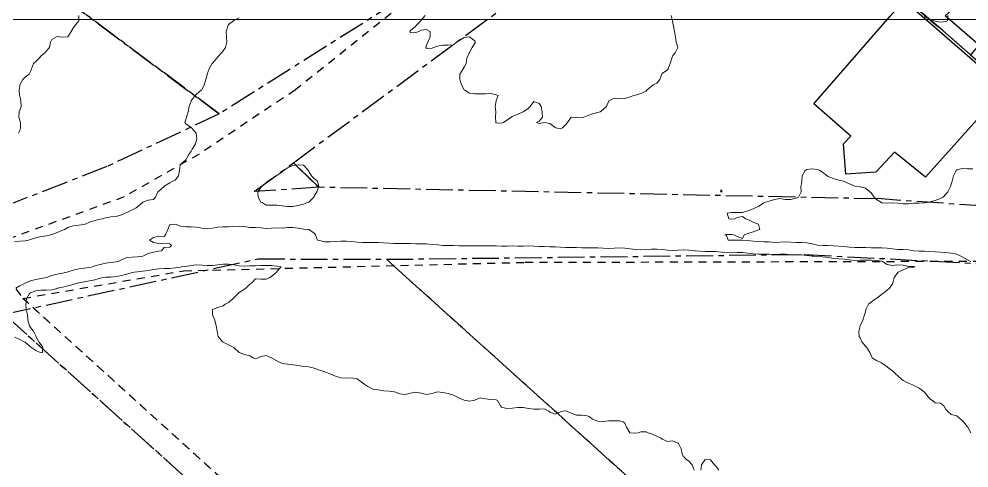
# Model space of a CAD drawing. Header units: centimetres. Extents: x 0 to 642158, y -847 to 649707.
# Drawn here: x 615967.2 to 616055.9, y 619945.4 to 619987.4 of the extents above; entities that cross this region are included whole.
import ezdxf

# ---------------------------------------------------------------- set-up
doc = ezdxf.new("R2010")
doc.units = ezdxf.units.CM
doc.header["$MEASUREMENT"] = 0
doc.linetypes.add('CENTERX2', pattern=[4, 2.5, -0.5, 0.5, -0.5])
doc.linetypes.add('JIS_02_0.7', pattern=[1.35, 0.75, -0.6])
for name, color, linetype, lineweight in [('MEV_grille', 254, 'Continuous', 9), ('WAL_parcellaire agricole', 7, 'JIS_02_0.7', 25), ('WAL_topographie 0.5', 253, 'Continuous', 20)]:
    doc.layers.add(name, color=color, linetype=linetype, lineweight=lineweight)
doc.layers.add('SPW_batiments', color=7, linetype='Continuous')
doc.layers.add('SPW_parcellaire cadastral', color=7, linetype='CENTERX2', lineweight=25, true_color=0xff0542)

# ---------------------------------------------------------------- blocks, each defined once
blk = doc.blocks.new('*U114')
at = {"layer": 'MEV_grille', "transparency": 33554687}
blk.add_lwpolyline([(-1338.461, 0), (1338.461, 0)], dxfattribs=at)
blk = doc.blocks.new('*U115')
at = {"layer": 'MEV_grille', "color": 0, "linetype": 'ByBlock', "lineweight": -2, "transparency": 16777216}
blk.add_blockref('*U114', (0, -2400), dxfattribs=at)

msp = doc.modelspace()

# ---------------------------------------------------------------- linework, layer by layer
at = {"layer": 'SPW_batiments'}
for points in [[(616061.434, 619984.611), (616062.303, 619983.859), (616060.512, 619981.791), (616053.683, 619987.701), (616055.757, 619989.606), (616061.434, 619984.611)], [(616059.27, 619980.959), (616051.838, 619972.642), (616048.955, 619974.958), (616047.188, 619973.108), (616044.388, 619972.908), (616044.188, 619975.758), (616044.871, 619976.474), (616041.421, 619979.473), (616048.544, 619987.668), (616049.834, 619989.152), (616059.27, 619980.959)]]:
    msp.add_lwpolyline(points, dxfattribs=at)
at = {"layer": 'SPW_parcellaire cadastral'}
for points in [[(615960.7, 619997.341), (615961.524, 619998.675), (615982.295, 620032.687), (615983.592, 620031.547), (616019.564, 619999.828), (615985.884, 619978.546), (615961.781, 619996.525), (615960.7, 619997.341)], [(616059.731, 620026.742), (616077.743, 620009.284), (616056.633, 619984.744), (616056.046, 619984.062), (616053.446, 619986.341), (616045.003, 619993.514), (616040.7, 619997.17), (616035.852, 620001.289), (616033.004, 620003.709), (616042.703, 620011.67), (616059.731, 620026.742)], [(616073.479, 619968.796), (616047.689, 619970.592), (615995.165, 619971.689), (615992.804, 619973.98), (616033.004, 620003.709), (616035.852, 620001.289), (616031.692, 619996.14), (616036.641, 619992.144), (616040.7, 619997.17), (616045.003, 619993.514), (616053.446, 619986.341), (616056.046, 619984.062), (616059.106, 619981.382), (616073.479, 619968.796)], [(615954.546, 619987.448), (615960.7, 619997.341), (615961.781, 619996.525), (615985.884, 619978.546), (615975.396, 619973.625), (615961.819, 619968.324), (615939.423, 619960.978), (615937.985, 619960.89), (615940.848, 619965.487), (615954.546, 619987.448)], [(615992.804, 619973.98), (615995.165, 619971.689), (615989.147, 619971.275), (615992.804, 619973.98)], [(615965.801, 619959.819), (615989.496, 619964.99), (616001.495, 619964.951), (616126.676, 619852.045), (616107.561, 619832.082), (615965.801, 619959.819)], [(616153.66, 619880.768), (616136.955, 619862.847), (616126.676, 619852.045), (616001.495, 619964.951), (616040.549, 619965.412), (616060.876, 619964.332), (616153.66, 619880.768)], [(615926.124, 619936.731), (615936.974, 619953.045), (615965.801, 619959.819), (616107.561, 619832.082), (616102.348, 619826.613)]]:
    msp.add_lwpolyline(points, dxfattribs=at)
at = {"layer": 'WAL_parcellaire agricole'}
for points in [[(615949.391, 619962.578), (615940.158, 619961.444), (615965.386, 620001.88), (615983.39, 620032.006), (615998.084, 620018.484), (616018.985, 620000.786), (616002.987, 619988.785), (615992.988, 619980.783), (615983.989, 619974.782), (615976.989, 619970.782), (615965.99, 619966.78), (615949.391, 619962.578)], [(615967.541, 619961.303), (615982.565, 619963.875), (616014.447, 619964.672), (616059.989, 619964.792), (616153.724, 619880.732), (616107.004, 619834.798), (615967.541, 619961.303)], [(616003.334, 619863.389), (615949.996, 619915.779), (615924.994, 619940.776), (615924.95, 619949.743), (615927.392, 619952.976), (615938.292, 619954.977), (615966.891, 619962.18), (615967.541, 619961.303), (616107.004, 619834.798), (616109.504, 619832.299), (616103.482, 619826.192), (616003.334, 619863.389)]]:
    msp.add_lwpolyline(points, dxfattribs=at)
at = {"layer": 'WAL_topographie 0.5'}
for points in [[(615967.139, 619976.75), (615967.25, 619977), (615967.325, 619977.25), (615967.313, 619977.75), (615967.25, 619977.938), (615967.169, 619978.25), (615967.207, 619978.75), (615967.25, 619978.9), (615967.366, 619979.25), (615967.353, 619979.75), (615967.25, 619980.188), (615967.231, 619980.25), (615967.19, 619980.75), (615967.25, 619981.127), (615967.267, 619981.25), (615967.538, 619981.75), (615967.75, 619981.962), (615968.125, 619982.25), (615968.25, 619982.501), (615968.342, 619982.75), (615968.519, 619983.25), (615968.75, 619983.444), (615969.056, 619983.75), (615969.25, 619983.964), (615969.598, 619984.25), (615969.75, 619984.434), (615970.011, 619984.75), (615970.11, 619985.25), (615970.25, 619985.483), (615970.694, 619985.75), (615970.75, 619985.778), (615970.917, 619985.75), (615971.25, 619985.704), (615971.75, 619985.75), (615971.75, 619985.75), (615972.045, 619986.25), (615972.25, 619986.568), (615972.375, 619986.75), (615972.75, 619987.25), (615972.75, 619987.75)], [(616005.104, 619987.75), (616004.75, 619987.294), (616004.713, 619987.25), (616004.25, 619986.761), (616004.232, 619986.75), (616003.75, 619986.329), (616003.665, 619986.25), (616003.75, 619986.115), (616004.25, 619986.143), (616004.511, 619986.25), (616004.75, 619986.381), (616005.25, 619986.42), (616005.577, 619986.25), (616005.567, 619985.75), (616005.353, 619985.25), (616005.25, 619984.981), (616005.164, 619984.75), (616005.25, 619984.662), (616005.75, 619984.69), (616005.9, 619984.75), (616006.25, 619984.875), (616006.75, 619984.952), (616007.25, 619984.969), (616007.75, 619985), (616008.042, 619985.25), (616008.25, 619985.382), (616008.75, 619985.68), (616009.25, 619985.75), (616009.25, 619985.75), (616009.25, 619985.75), (616009.75, 619985.384), (616009.819, 619985.25), (616009.75, 619985.163), (616009.513, 619984.75), (616009.25, 619984.273), (616009.222, 619984.25), (616009.016, 619983.75), (616008.941, 619983.25), (616008.75, 619982.904), (616008.671, 619982.75), (616008.363, 619982.25), (616008.348, 619981.75), (616008.5, 619981.25), (616008.75, 619980.806), (616008.826, 619980.75), (616009.25, 619980.493), (616009.75, 619980.431), (616010.25, 619980.413), (616010.75, 619980.406), (616011.25, 619980.45), (616011.75, 619980.333), (616011.929, 619980.25), (616011.751, 619979.75), (616011.75, 619979.75), (616011.636, 619979.25), (616011.725, 619978.75), (616011.677, 619978.25), (616011.724, 619977.75), (616011.75, 619977.713), (616012.25, 619977.683), (616012.432, 619977.75), (616012.75, 619977.945), (616013.173, 619978.25), (616013.25, 619978.3), (616013.75, 619978.515), (616014.25, 619978.75), (616014.25, 619978.75), (616014.75, 619979.078), (616014.917, 619979.25), (616015.25, 619979.694), (616015.75, 619979.516), (616015.943, 619979.25), (616016.048, 619978.75), (616016.059, 619978.25), (616015.75, 619977.868), (616015.5, 619977.75), (616015.75, 619977.655), (616016.25, 619977.73), (616016.75, 619977.646), (616017.25, 619977.278), (616017.306, 619977.25), (616017.75, 619977.139), (616017.95, 619977.25), (616018.25, 619977.566), (616018.409, 619977.75), (616018.75, 619978.25), (616018.75, 619978.25), (616018.751, 619978.25), (616019.25, 619978.222), (616019.75, 619978.183), (616019.917, 619978.25), (616020.25, 619978.35), (616020.75, 619978.539), (616021.25, 619978.664), (616021.442, 619978.75), (616021.75, 619978.95), (616022.036, 619979.25), (616022.25, 619979.75), (616022.25, 619979.75), (616022.75, 619980), (616023.25, 619979.953), (616023.75, 619979.972), (616024.25, 619980.153), (616024.6, 619980.25), (616024.75, 619980.296), (616025.25, 619980.459), (616025.75, 619980.679), (616025.822, 619980.75), (616026.25, 619981.125), (616026.404, 619981.25), (616026.75, 619981.43), (616027.017, 619981.75), (616027.214, 619982.25), (616027.25, 619982.333), (616027.75, 619982.65), (616027.809, 619982.75), (616027.994, 619983.25), (616028.16, 619983.75), (616028.25, 619984), (616028.455, 619984.25), (616028.721, 619984.75), (616028.559, 619985.25), (616028.477, 619985.75), (616028.387, 619986.25), (616028.314, 619986.75), (616028.25, 619987.028), (616028.197, 619987.25), (616028.092, 619987.75)], [(616051.75, 619987.618), (616052.25, 619987.389), (616052.634, 619987.25), (616052.75, 619987.219), (616053.25, 619987.124), (616053.75, 619987.176), (616053.897, 619987.25), (616053.929, 619987.75)], [(615987.75, 619987.536), (615987.25, 619987.279), (615987.205, 619987.25), (615986.75, 619986.893), (615986.679, 619986.75), (615986.523, 619986.25), (615986.56, 619985.75), (615986.599, 619985.25), (615986.455, 619984.75), (615986.25, 619984.442), (615986.077, 619984.25), (615985.75, 619983.884), (615985.647, 619983.75), (615985.25, 619983.285), (615985.225, 619983.25), (615984.924, 619982.75), (615984.762, 619982.25), (615984.75, 619982.205), (615984.625, 619981.75), (615984.472, 619981.25), (615984.25, 619980.806), (615984.2, 619980.75), (615983.75, 619980.39), (615983.644, 619980.25), (615983.265, 619979.75), (615983.25, 619979.727), (615983.056, 619979.25), (615982.99, 619978.75), (615982.815, 619978.25), (615982.75, 619978.028), (615982.672, 619977.75), (615982.75, 619977.603), (615983.25, 619977.272), (615983.275, 619977.25), (615983.712, 619976.75), (615983.75, 619976.5), (615983.773, 619976.25), (615983.75, 619976.083), (615983.667, 619975.75), (615983.365, 619975.25), (615983.25, 619975.05), (615983.046, 619974.75), (615982.774, 619974.25), (615982.75, 619974.237), (615982.25, 619973.825), (615982.217, 619973.75), (615982.165, 619973.25), (615982.076, 619972.75), (615981.75, 619972.336), (615981.554, 619972.25), (615981.25, 619972.104), (615980.75, 619971.774), (615980.72, 619971.75), (615980.25, 619971.331), (615980.159, 619971.25), (615979.912, 619970.75), (615979.75, 619970.547), (615979.25, 619970.466), (615978.75, 619970.297), (615978.699, 619970.25), (615978.25, 619969.843), (615978.117, 619969.75), (615977.75, 619969.573), (615977.25, 619969.336), (615977.087, 619969.25), (615976.75, 619969.095), (615976.25, 619968.967), (615975.75, 619968.915), (615975.25, 619968.832), (615974.966, 619968.75), (615974.75, 619968.691), (615974.25, 619968.578), (615973.75, 619968.415), (615973.346, 619968.25), (615973.25, 619968.213), (615972.75, 619968.139), (615972.25, 619968.073), (615971.75, 619967.915), (615971.432, 619967.75), (615971.25, 619967.667), (615970.75, 619967.474), (615970.25, 619967.279), (615970.16, 619967.25), (615969.75, 619967.158), (615969.25, 619967.075), (615968.75, 619966.967), (615968.25, 619966.803), (615968.071, 619966.75)], [(615994.125, 619970.25), (615993.75, 619970.116), (615993.25, 619969.984), (615992.75, 619969.901), (615992.25, 619969.891), (615991.75, 619969.959), (615991.25, 619970.012), (615990.75, 619970.028), (615990.25, 619970.008), (615989.902, 619970.25), (615989.75, 619970.303), (615989.502, 619970.75), (615989.481, 619971.25), (615989.75, 619971.679), (615989.816, 619971.75), (615990.25, 619972.105), (615990.432, 619972.25), (615990.75, 619972.485), (615991.198, 619972.75), (615991.25, 619972.783), (615991.75, 619973.118), (615991.912, 619973.25), (615992.25, 619973.49), (615992.75, 619973.721), (615992.977, 619973.75), (615993.25, 619973.796), (615993.75, 619973.75), (615993.75, 619973.75), (615994.201, 619973.25), (615994.25, 619973.162), (615994.5, 619972.75), (615994.75, 619972.491), (615995.07, 619972.25), (615995.173, 619971.75), (615995.005, 619971.25), (615994.75, 619970.841), (615994.703, 619970.75), (615994.25, 619970.297), (615994.125, 619970.25)], [(616056.25, 619973.409), (616055.75, 619973.398), (616055.25, 619973.432), (616054.75, 619973.301), (616054.689, 619973.25), (616054.444, 619972.75), (616054.345, 619972.25), (616054.25, 619971.964), (616054.176, 619971.75), (616053.926, 619971.25), (616053.75, 619971.034), (616053.484, 619970.75), (616053.25, 619970.639), (616052.75, 619970.462), (616052.25, 619970.31), (616051.946, 619970.25), (616051.75, 619970.219), (616051.25, 619970.201), (616050.75, 619970.189), (616050.25, 619970.124), (616049.75, 619970.124), (616049.25, 619970.21), (616048.75, 619970.235), (616048.25, 619970.201), (616047.75, 619970.238), (616047.717, 619970.25), (616047.25, 619970.545), (616047.043, 619970.75), (616046.75, 619971.16), (616046.637, 619971.25), (616046.25, 619971.592), (616045.75, 619971.741), (616045.679, 619971.75), (616045.25, 619971.801), (616044.75, 619972.009), (616044.25, 619972.227), (616044.183, 619972.25), (616043.75, 619972.341), (616043.25, 619972.521), (616042.75, 619972.701), (616042.663, 619972.75), (616042.25, 619973.077), (616042, 619973.25), (616041.75, 619973.35), (616041.25, 619973.421), (616040.75, 619973.353), (616040.602, 619973.25), (616040.331, 619972.75), (616040.296, 619972.25), (616040.25, 619972), (616040.2, 619971.75), (616040.212, 619971.25), (616039.989, 619970.75), (616039.75, 619970.652), (616039.25, 619970.556), (616038.75, 619970.556), (616038.25, 619970.632), (616037.75, 619970.55), (616037.25, 619970.382), (616036.804, 619970.25), (616036.75, 619970.221), (616036.25, 619969.89), (616035.932, 619969.75), (616035.75, 619969.663), (616035.25, 619969.471), (616034.75, 619969.333), (616034.25, 619969.329), (616033.75, 619969.332), (616033.309, 619969.25), (616033.472, 619968.75), (616033.75, 619968.705), (616034.028, 619968.75), (616034.25, 619968.861), (616034.75, 619968.959), (616035.013, 619968.75), (616035.25, 619968.67), (616035.75, 619968.438), (616036.25, 619968.25), (616036.25, 619968.25), (616036.375, 619967.75), (616036.25, 619967.697), (616035.75, 619967.536), (616035.25, 619967.358), (616034.889, 619967.25), (616034.75, 619966.893), (616034.25, 619967.1), (616033.95, 619967.25), (616033.75, 619967.266), (616033.25, 619967.259), (616033.083, 619967.25), (616033.25, 619967.167), (616033.417, 619966.75), (616033.75, 619966.728), (616034.25, 619966.734), (616034.75, 619966.746), (616035.25, 619966.707), (616035.75, 619966.644), (616036.25, 619966.605), (616036.75, 619966.601), (616037.25, 619966.572), (616037.75, 619966.536), (616038.25, 619966.551), (616038.75, 619966.572), (616039.25, 619966.547), (616039.75, 619966.512), (616040.25, 619966.512), (616040.75, 619966.499), (616041.25, 619966.404), (616041.75, 619966.282), (616042.25, 619966.25), (616042.25, 619966.25), (616042.75, 619966.24), (616043.25, 619966.204), (616043.75, 619966.178), (616044.25, 619966.159), (616044.75, 619966.099), (616045.25, 619966.058), (616045.75, 619966.06), (616046.25, 619966.05), (616046.75, 619966.04), (616047.25, 619966.035), (616047.75, 619966.027), (616048.25, 619965.998), (616048.75, 619965.926), (616049.25, 619965.876), (616049.75, 619965.876), (616050.25, 619965.835), (616050.75, 619965.75), (616050.75, 619965.75), (616051.25, 619965.722), (616051.75, 619965.712), (616052.25, 619965.695), (616052.75, 619965.664), (616053.25, 619965.62), (616053.75, 619965.579), (616054.25, 619965.531), (616054.75, 619965.42), (616055.138, 619965.25), (616055.25, 619965.19), (616055.75, 619964.913), (616056.06, 619964.75)], [(616032.848, 619971.25), (616032.75, 619971.228), (616032.687, 619971.25), (616032.75, 619971.487), (616032.848, 619971.25)], [(615966.883, 619962.25), (615967.25, 619962.486), (615967.75, 619962.732), (615967.802, 619962.75), (615968.25, 619962.947), (615968.75, 619963.06), (615969.25, 619963.146), (615969.744, 619963.25), (615969.75, 619963.253), (615970.25, 619963.453), (615970.75, 619963.564), (615971.25, 619963.659), (615971.669, 619963.75), (615971.75, 619963.785), (615972.25, 619963.948), (615972.75, 619964.056), (615973.25, 619964.129), (615973.75, 619964.202), (615974.028, 619964.25), (615974.25, 619964.331), (615974.75, 619964.472), (615975.25, 619964.581), (615975.75, 619964.665), (615976.25, 619964.714), (615976.448, 619964.75), (615976.75, 619964.904), (615977.25, 619965.112), (615977.75, 619965.162), (615978.25, 619965.188), (615978.733, 619965.25), (615978.75, 619965.26), (615979.25, 619965.506), (615979.75, 619965.607), (615980.25, 619965.719), (615980.475, 619965.75), (615980.75, 619966.056), (615981.25, 619966.075), (615981.434, 619966.25), (615981.25, 619966.385), (615980.75, 619966.469), (615980.25, 619966.417), (615979.75, 619966.53), (615979.357, 619966.75), (615979.75, 619966.979), (615980.25, 619967.113), (615980.75, 619967.096), (615980.845, 619967.25), (615981.068, 619967.75), (615981.25, 619968.194), (615981.75, 619968.225), (615982.25, 619968.047), (615982.75, 619968), (615983.25, 619968), (615983.75, 619967.946), (615984.25, 619967.855), (615984.75, 619967.817), (615985.25, 619967.858), (615985.75, 619967.95), (615986.25, 619967.994), (615986.75, 619967.983), (615987.25, 619968.019), (615987.75, 619968.044), (615988.25, 619968.007), (615988.75, 619967.932), (615989.25, 619967.917), (615989.75, 619967.889), (615990.25, 619967.819), (615990.75, 619967.853), (615991.25, 619967.894), (615991.75, 619967.879), (615992.25, 619967.914), (615992.75, 619967.934), (615993.25, 619967.86), (615993.75, 619967.777), (615994.25, 619967.75), (615994.25, 619967.75), (615994.75, 619967.408), (615994.875, 619967.25), (615995.05, 619966.75), (615995.25, 619966.717), (615995.75, 619966.589), (615996.25, 619966.581), (615996.75, 619966.624), (615997.25, 619966.65), (615997.75, 619966.648), (615998.25, 619966.606), (615998.75, 619966.552), (615999.25, 619966.532), (615999.75, 619966.534), (616000.25, 619966.524), (616000.75, 619966.518), (616001.25, 619966.495), (616001.75, 619966.459), (616002.25, 619966.442), (616002.75, 619966.426), (616003.25, 619966.431), (616003.75, 619966.433), (616004.25, 619966.401), (616004.75, 619966.393), (616005.25, 619966.386), (616005.75, 619966.347), (616006.25, 619966.294), (616006.75, 619966.255), (616006.893, 619966.25), (616007.25, 619966.242), (616007.75, 619966.228), (616008.25, 619966.21), (616008.75, 619966.197), (616009.25, 619966.201), (616009.75, 619966.207), (616010.25, 619966.198), (616010.75, 619966.201), (616011.25, 619966.212), (616011.75, 619966.202), (616012.25, 619966.177), (616012.75, 619966.179), (616013.25, 619966.198), (616013.75, 619966.192), (616014.25, 619966.191), (616014.75, 619966.202), (616015.25, 619966.181), (616015.75, 619966.157), (616016.25, 619966.148), (616016.75, 619966.13), (616017.25, 619966.104), (616017.75, 619966.083), (616018.25, 619966.063), (616018.75, 619966.048), (616019.25, 619966.042), (616019.75, 619966.036), (616020.25, 619966.035), (616020.75, 619966.029), (616021.25, 619966.019), (616021.75, 619965.998), (616022.25, 619965.976), (616022.75, 619965.988), (616023.25, 619966.019), (616023.75, 619966.002), (616024.25, 619965.937), (616024.75, 619965.867), (616025.25, 619965.835), (616025.75, 619965.864), (616026.25, 619965.91), (616026.75, 619965.914), (616027.25, 619965.858), (616027.75, 619965.793), (616028.25, 619965.786), (616028.75, 619965.814), (616029.25, 619965.823), (616029.75, 619965.803), (616030.25, 619965.757), (616030.313, 619965.75), (616030.75, 619965.7), (616031.25, 619965.679), (616031.75, 619965.681), (616032.25, 619965.668), (616032.75, 619965.626), (616033.25, 619965.583), (616033.75, 619965.572), (616034.25, 619965.584), (616034.75, 619965.585), (616035.25, 619965.535), (616035.75, 619965.475), (616036.25, 619965.444), (616036.75, 619965.435), (616037.25, 619965.427), (616037.75, 619965.412), (616038.25, 619965.419), (616038.75, 619965.421), (616039.25, 619965.386), (616039.75, 619965.367), (616040.25, 619965.361), (616040.75, 619965.32), (616041.25, 619965.26), (616041.379, 619965.25), (616041.75, 619965.201), (616042.25, 619965.172), (616042.75, 619965.12), (616043.25, 619965.044), (616043.75, 619964.997), (616044.25, 619964.962), (616044.75, 619964.903), (616045.25, 619964.857), (616045.75, 619964.861), (616046.25, 619964.879), (616046.75, 619964.864), (616047.25, 619964.842), (616047.75, 619964.765), (616047.815, 619964.75), (616048.25, 619964.463), (616048.75, 619964.364), (616049.25, 619964.429), (616049.75, 619964.41), (616050.25, 619964.292), (616050.75, 619964.271), (616050.875, 619964.25), (616050.75, 619964.203), (616050.25, 619964.174), (616049.75, 619963.984), (616049.281, 619963.75), (616049.25, 619963.726), (616048.927, 619963.25), (616048.786, 619962.75), (616048.75, 619962.65), (616048.489, 619962.25), (616048.25, 619962.06), (616047.841, 619961.75), (616047.75, 619961.694), (616047.25, 619961.298), (616047.181, 619961.25), (616046.75, 619960.945), (616046.515, 619960.75), (616046.282, 619960.25), (616046.25, 619960.05), (616046.143, 619959.75), (616045.982, 619959.25), (616045.75, 619958.75), (616045.75, 619958.75), (616045.6, 619958.25), (616045.643, 619957.75), (616045.75, 619957.625), (616045.9, 619957.25), (616046.25, 619956.846), (616046.343, 619956.75), (616046.637, 619956.25), (616046.75, 619955.959), (616046.864, 619955.75), (616047.25, 619955.5), (616047.75, 619955.262), (616047.769, 619955.25), (616048.25, 619954.893), (616048.459, 619954.75), (616048.75, 619954.531), (616049.04, 619954.25), (616049.25, 619954.064), (616049.594, 619953.75), (616049.75, 619953.636), (616050.25, 619953.362), (616050.573, 619953.25), (616050.75, 619953.173), (616051.25, 619952.902), (616051.477, 619952.75), (616051.75, 619952.528), (616051.953, 619952.25), (616052.25, 619951.926), (616052.49, 619951.75), (616052.75, 619951.553), (616053.25, 619951.507), (616053.54, 619951.25), (616053.75, 619950.925), (616053.89, 619950.75), (616054.25, 619950.46), (616054.75, 619950.321), (616054.836, 619950.25), (616055.25, 619949.886), (616055.4, 619949.75), (616055.75, 619949.294), (616055.785, 619949.25), (616056.072, 619948.75)], [(615968.071, 619966.75), (615967.75, 619966.683), (615967.25, 619966.638), (615966.75, 619966.621)], [(615966.75, 619957.663), (615967.25, 619957.468), (615967.66, 619957.25), (615967.75, 619957.202), (615968.25, 619956.767), (615968.268, 619956.75), (615968.75, 619956.429), (615969.155, 619956.25), (615969.25, 619956.213), (615969.359, 619956.25), (615969.397, 619956.75), (615969.25, 619956.964), (615969.036, 619957.25), (615968.765, 619957.75), (615968.75, 619957.794), (615968.522, 619958.25), (615968.25, 619958.586), (615968.152, 619958.75), (615968.018, 619959.25), (615967.96, 619959.75), (615967.852, 619960.25), (615967.817, 619960.75), (615967.867, 619961.25), (615968.157, 619961.75), (615968.25, 619961.81), (615968.75, 619962.007), (615969.25, 619962.077), (615969.75, 619962.071), (615970.25, 619962.114), (615970.75, 619962.238), (615970.783, 619962.25), (615971.25, 619962.343), (615971.75, 619962.475), (615972.25, 619962.605), (615972.729, 619962.75), (615972.75, 619962.753), (615973.25, 619962.844), (615973.75, 619962.928), (615974.25, 619963.034), (615974.75, 619963.189), (615975.067, 619963.25), (615975.25, 619963.269), (615975.75, 619963.283), (615976.25, 619963.341), (615976.75, 619963.435), (615977.25, 619963.57), (615977.75, 619963.715), (615977.922, 619963.75), (615978.25, 619963.791), (615978.75, 619963.841), (615979.25, 619963.902), (615979.75, 619963.998), (615980.25, 619964.078), (615980.75, 619964.084), (615981.25, 619964.087), (615981.75, 619964.168), (615982.25, 619964.229), (615982.364, 619964.25), (615982.75, 619964.288), (615983.25, 619964.388), (615983.75, 619964.44), (615984.25, 619964.417), (615984.75, 619964.383), (615985.25, 619964.386), (615985.75, 619964.442), (615986.25, 619964.496), (615986.75, 619964.5), (615987.25, 619964.445), (615987.75, 619964.356), (615988.25, 619964.326), (615988.75, 619964.337), (615989.25, 619964.349), (615989.75, 619964.375), (615990.25, 619964.387), (615990.75, 619964.368), (615991.25, 619964.314), (615991.65, 619964.25), (615991.25, 619963.806), (615991.217, 619963.75), (615990.75, 619963.338), (615990.6, 619963.25), (615990.25, 619963.104), (615989.75, 619963.107), (615989.25, 619963.132), (615988.908, 619962.75), (615988.75, 619962.639), (615988.361, 619962.25), (615988.25, 619962.177), (615987.75, 619961.859), (615987.631, 619961.75), (615987.25, 619961.34), (615987.158, 619961.25), (615986.75, 619960.906), (615986.445, 619960.75), (615986.25, 619960.595), (615985.75, 619960.441), (615985.25, 619960.25), (615985.25, 619959.75), (615985.464, 619959.25), (615985.602, 619958.75), (615985.7, 619958.25), (615985.75, 619957.875), (615985.776, 619957.75), (615986.179, 619957.25), (615986.25, 619957.221), (615986.75, 619956.96), (615987.183, 619956.75), (615987.25, 619956.713), (615987.75, 619956.25), (615987.75, 619956.25), (615988.25, 619956.056), (615988.75, 619955.924), (615989.036, 619955.75), (615989.25, 619955.659), (615989.5, 619955.75), (615989.75, 619955.857), (615990.25, 619955.956), (615990.717, 619955.75), (615990.75, 619955.737), (615991.25, 619955.453), (615991.691, 619955.25), (615991.75, 619955.228), (615992.25, 619955.139), (615992.75, 619955.1), (615993.25, 619955.039), (615993.75, 619954.935), (615994.25, 619954.889), (615994.75, 619954.767), (615994.8, 619954.75), (615995.25, 619954.583), (615995.75, 619954.433), (615996.208, 619954.25), (615996.25, 619954.236), (615996.75, 619954.034), (615997.25, 619953.871), (615997.75, 619953.83), (615998.25, 619953.866), (615998.75, 619953.785), (615998.8, 619953.75), (615999.25, 619953.404), (615999.461, 619953.25), (615999.75, 619953.067), (616000.25, 619952.805), (616000.75, 619952.75), (616000.75, 619952.75), (616001.25, 619952.675), (616001.75, 619952.622), (616002.25, 619952.558), (616002.75, 619952.382), (616003.25, 619952.316), (616003.75, 619952.453), (616004.25, 619952.534), (616004.75, 619952.429), (616005.25, 619952.316), (616005.75, 619952.412), (616006.25, 619952.567), (616006.75, 619952.517), (616007.25, 619952.398), (616007.75, 619952.25), (616007.75, 619952.25), (616008.25, 619952.018), (616008.75, 619951.79), (616008.937, 619951.75), (616009.25, 619951.681), (616009.607, 619951.75), (616009.75, 619951.787), (616010.25, 619952), (616010.75, 619951.905), (616011.25, 619951.84), (616011.75, 619951.83), (616011.855, 619951.75), (616012.141, 619951.25), (616012.25, 619951.118), (616012.75, 619951.023), (616013.25, 619951.05), (616013.75, 619951.107), (616014.25, 619951.098), (616014.75, 619951.023), (616015.25, 619950.944), (616015.75, 619950.939), (616016.25, 619950.979), (616016.673, 619950.75), (616016.75, 619950.679), (616017.25, 619950.487), (616017.75, 619950.708), (616018, 619950.75), (616018.25, 619950.776), (616018.341, 619950.75), (616018.75, 619950.583), (616019.25, 619950.375), (616019.75, 619950.388), (616020.25, 619950.333), (616020.417, 619950.25), (616020.75, 619950.012), (616021.25, 619949.815), (616021.75, 619949.8), (616022.25, 619949.854), (616022.75, 619949.87), (616023.25, 619949.854), (616023.607, 619949.75), (616023.75, 619949.625), (616023.908, 619949.25), (616024.222, 619948.75), (616024.25, 619948.73), (616024.75, 619948.697), (616025, 619948.75), (616025.25, 619948.817), (616025.75, 619948.821), (616025.938, 619948.75), (616026.25, 619948.631), (616026.75, 619948.429), (616027.167, 619948.25), (616027.25, 619948.15), (616027.75, 619947.917), (616028.25, 619947.977), (616028.75, 619947.779), (616028.774, 619947.75), (616029.019, 619947.25), (616029.1, 619946.75), (616029.25, 619946.519), (616029.519, 619946.25), (616029.75, 619946.073), (616030.056, 619945.75), (616030.231, 619945.25)], [(616030.855, 619945.25), (616030.927, 619945.75), (616031.25, 619946.25), (616031.25, 619946.25), (616031.251, 619946.25), (616031.75, 619946.217), (616032.139, 619945.75), (616032.25, 619945.616), (616032.539, 619945.25)]]:
    msp.add_lwpolyline(points, dxfattribs=at)

# ---------------------------------------------------------------- block references
at = {"layer": 'MEV_grille', "transparency": 33554687}
msp.add_blockref('*U115', (616669.481, 622387.381), dxfattribs=at)

doc.saveas('drawing.dxf')
